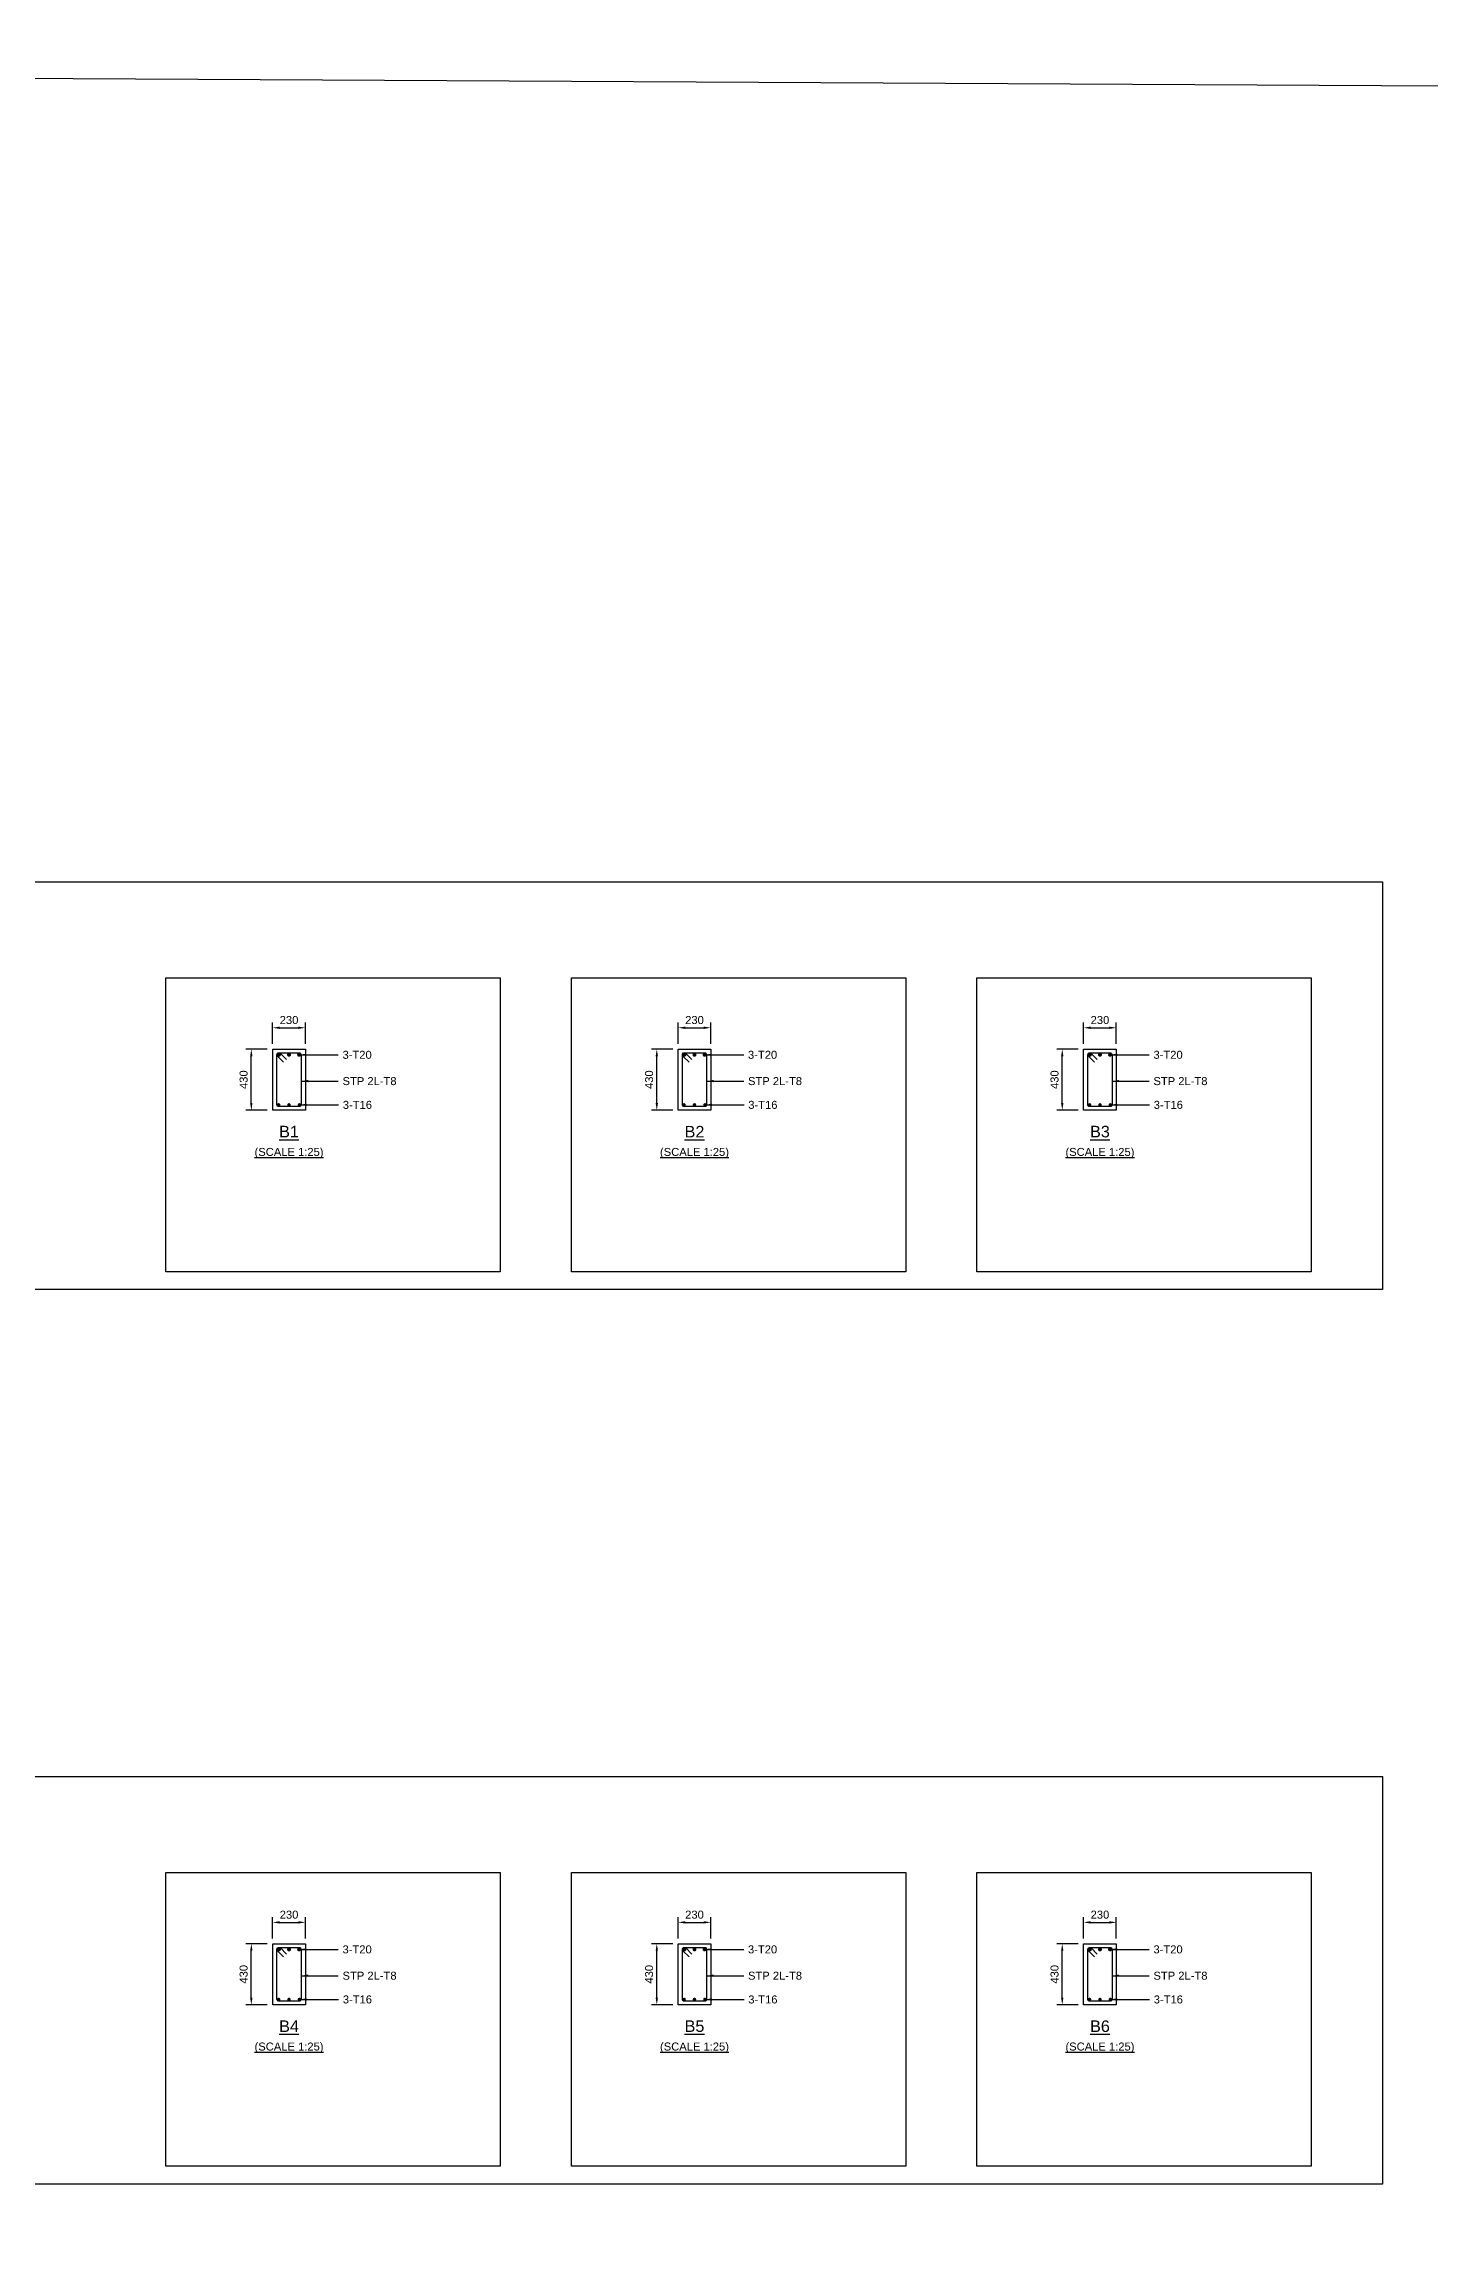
# Model space of a CAD drawing. Header units: inches. Extents: x -816171 to 9366335, y -450961 to 689132.
# Drawn here: x 3930494 to 3969452, y 331426 to 392839 of the extents above; entities that cross this region are included whole.
import ezdxf
from ezdxf.enums import TextEntityAlignment as Align

# ---------------------------------------------------------------- set-up
doc = ezdxf.new("R2010")
doc.units = ezdxf.units.IN
doc.header["$MEASUREMENT"] = 0
for name, color, linetype in [('Concrete Line', 2, 'Continuous'), ('Dimension', 31, 'Continuous'), ('Labels', 4, 'Continuous'), ('Link', 225, 'Continuous'), ('Reinforcement', 130, 'Continuous'), ('Schedule Border', 60, 'Continuous'), ('Text', 31, 'Continuous')]:
    doc.layers.add(name, color=color, linetype=linetype)
doc.styles.add('SC-SansSerif', font='SansSerif')
doc.dimstyles.new('SCBBSDimStyl', dxfattribs={"dimtxt": 225, "dimasz": 200, "dimexe": 150, "dimexo": 150, "dimgap": 100, "dimtad": 1, "dimtoh": 1, "dimdec": 0, "dimzin": 0, "dimdsep": 46, "dimtxsty": 'SC-SansSerif', "dimcen": 0.09, "dimclrd": 8, "dimclre": 8, "dimclrt": 31, "dimadec": 0, "dimazin": 0, "dimtfac": 1, "dimtdec": 0, "dimtix": 1, "dimtofl": 0, "dimtmove": 0, "dimatfit": 3, "dimfxl": 1, "dimtolj": 1, "dimtzin": 0, "dimarcsym": 0})

# ---------------------------------------------------------------- blocks, each defined once
blk = doc.blocks.new('*D1533')
at = {"layer": 'DEFPOINTS', "color": 0, "transparency": 16777216}
for p in [(3937852, 365162), (3936932, 364562), (3937852, 364562)]:
    blk.add_point(p, dxfattribs=at)
at = {"layer": 'Dimension', "color": 8, "lineweight": -2, "transparency": 16777216}
for p, q in [((3936932, 364712), (3936932, 365312)), ((3937132, 365162), (3937652, 365162)), ((3937852, 364712), (3937852, 365312))]:
    blk.add_line(p, q, dxfattribs=at)
at = {"layer": 'Dimension', "color": 8, "transparency": 16777216}
for points in [[(3937132, 365196), (3937132, 365129), (3936932, 365162)], [(3937652, 365196), (3937652, 365129), (3937852, 365162)]]:
    blk.add_solid(points, dxfattribs=at)
at = {"layer": 'Dimension', "color": 31, "transparency": 16777216, "insert": (3937392, 365378), "char_height": 225, "attachment_point": 5, "style": 'SC-SansSerif'}
blk.add_mtext('\\A1;230', dxfattribs=at)
blk = doc.blocks.new('*D1534')
at = {"layer": 'DEFPOINTS', "color": 0, "transparency": 16777216}
for p in [(3936332, 364562), (3936932, 364562), (3936932, 362842)]:
    blk.add_point(p, dxfattribs=at)
at = {"layer": 'Dimension', "color": 8, "lineweight": -2, "transparency": 16777216}
for p, q in [((3936782, 364562), (3936182, 364562)), ((3936332, 363042), (3936332, 364362)), ((3936782, 362842), (3936182, 362842))]:
    blk.add_line(p, q, dxfattribs=at)
at = {"layer": 'Dimension', "color": 8, "transparency": 16777216}
for points in [[(3936299, 364362), (3936365, 364362), (3936332, 364562)], [(3936299, 363042), (3936365, 363042), (3936332, 362842)]]:
    blk.add_solid(points, dxfattribs=at)
at = {"layer": 'Dimension', "color": 31, "transparency": 16777216, "insert": (3936116, 363702), "char_height": 225, "attachment_point": 5, "rotation": 90, "style": 'SC-SansSerif'}
blk.add_mtext('\\A1;430', dxfattribs=at)
blk = doc.blocks.new('*D1535')
at = {"layer": 'DEFPOINTS', "color": 0, "transparency": 16777216}
for p in [(3949252, 365162), (3948332, 364562), (3949252, 364562)]:
    blk.add_point(p, dxfattribs=at)
at = {"layer": 'Dimension', "color": 8, "lineweight": -2, "transparency": 16777216}
for p, q in [((3948332, 364712), (3948332, 365312)), ((3948532, 365162), (3949052, 365162)), ((3949252, 364712), (3949252, 365312))]:
    blk.add_line(p, q, dxfattribs=at)
at = {"layer": 'Dimension', "color": 8, "transparency": 16777216}
for points in [[(3948532, 365196), (3948532, 365129), (3948332, 365162)], [(3949052, 365196), (3949052, 365129), (3949252, 365162)]]:
    blk.add_solid(points, dxfattribs=at)
at = {"layer": 'Dimension', "color": 31, "transparency": 16777216, "insert": (3948792, 365378), "char_height": 225, "attachment_point": 5, "style": 'SC-SansSerif'}
blk.add_mtext('\\A1;230', dxfattribs=at)
blk = doc.blocks.new('*D1536')
at = {"layer": 'DEFPOINTS', "color": 0, "transparency": 16777216}
for p in [(3947732, 364562), (3948332, 364562), (3948332, 362842)]:
    blk.add_point(p, dxfattribs=at)
at = {"layer": 'Dimension', "color": 8, "lineweight": -2, "transparency": 16777216}
for p, q in [((3948182, 364562), (3947582, 364562)), ((3947732, 363042), (3947732, 364362)), ((3948182, 362842), (3947582, 362842))]:
    blk.add_line(p, q, dxfattribs=at)
at = {"layer": 'Dimension', "color": 8, "transparency": 16777216}
for points in [[(3947699, 364362), (3947765, 364362), (3947732, 364562)], [(3947699, 363042), (3947765, 363042), (3947732, 362842)]]:
    blk.add_solid(points, dxfattribs=at)
at = {"layer": 'Dimension', "color": 31, "transparency": 16777216, "insert": (3947516, 363702), "char_height": 225, "attachment_point": 5, "rotation": 90, "style": 'SC-SansSerif'}
blk.add_mtext('\\A1;430', dxfattribs=at)
blk = doc.blocks.new('*D1537')
at = {"layer": 'DEFPOINTS', "color": 0, "transparency": 16777216}
for p in [(3960652, 365162), (3959732, 364562), (3960652, 364562)]:
    blk.add_point(p, dxfattribs=at)
at = {"layer": 'Dimension', "color": 8, "lineweight": -2, "transparency": 16777216}
for p, q in [((3959732, 364712), (3959732, 365312)), ((3959932, 365162), (3960452, 365162)), ((3960652, 364712), (3960652, 365312))]:
    blk.add_line(p, q, dxfattribs=at)
at = {"layer": 'Dimension', "color": 8, "transparency": 16777216}
for points in [[(3959932, 365196), (3959932, 365129), (3959732, 365162)], [(3960452, 365196), (3960452, 365129), (3960652, 365162)]]:
    blk.add_solid(points, dxfattribs=at)
at = {"layer": 'Dimension', "color": 31, "transparency": 16777216, "insert": (3960192, 365378), "char_height": 225, "attachment_point": 5, "style": 'SC-SansSerif'}
blk.add_mtext('\\A1;230', dxfattribs=at)
blk = doc.blocks.new('*D1538')
at = {"layer": 'DEFPOINTS', "color": 0, "transparency": 16777216}
for p in [(3959132, 364562), (3959732, 364562), (3959732, 362842)]:
    blk.add_point(p, dxfattribs=at)
at = {"layer": 'Dimension', "color": 8, "lineweight": -2, "transparency": 16777216}
for p, q in [((3959582, 364562), (3958982, 364562)), ((3959132, 363042), (3959132, 364362)), ((3959582, 362842), (3958982, 362842))]:
    blk.add_line(p, q, dxfattribs=at)
at = {"layer": 'Dimension', "color": 8, "transparency": 16777216}
for points in [[(3959099, 364362), (3959165, 364362), (3959132, 364562)], [(3959099, 363042), (3959165, 363042), (3959132, 362842)]]:
    blk.add_solid(points, dxfattribs=at)
at = {"layer": 'Dimension', "color": 31, "transparency": 16777216, "insert": (3958916, 363702), "char_height": 225, "attachment_point": 5, "rotation": 90, "style": 'SC-SansSerif'}
blk.add_mtext('\\A1;430', dxfattribs=at)
blk = doc.blocks.new('*D1548')
at = {"layer": 'DEFPOINTS', "color": 0, "transparency": 16777216}
for p in [(3937852, 340002), (3936932, 339402), (3937852, 339402)]:
    blk.add_point(p, dxfattribs=at)
at = {"layer": 'Dimension', "color": 8, "lineweight": -2, "transparency": 16777216}
for p, q in [((3936932, 339552), (3936932, 340152)), ((3937132, 340002), (3937652, 340002)), ((3937852, 339552), (3937852, 340152))]:
    blk.add_line(p, q, dxfattribs=at)
at = {"layer": 'Dimension', "color": 8, "transparency": 16777216}
for points in [[(3937132, 340036), (3937132, 339969), (3936932, 340002)], [(3937652, 340036), (3937652, 339969), (3937852, 340002)]]:
    blk.add_solid(points, dxfattribs=at)
at = {"layer": 'Dimension', "color": 31, "transparency": 16777216, "insert": (3937392, 340218), "char_height": 225, "attachment_point": 5, "style": 'SC-SansSerif'}
blk.add_mtext('\\A1;230', dxfattribs=at)
blk = doc.blocks.new('*D1549')
at = {"layer": 'DEFPOINTS', "color": 0, "transparency": 16777216}
for p in [(3936332, 339402), (3936932, 339402), (3936932, 337682)]:
    blk.add_point(p, dxfattribs=at)
at = {"layer": 'Dimension', "color": 8, "lineweight": -2, "transparency": 16777216}
for p, q in [((3936782, 339402), (3936182, 339402)), ((3936332, 337882), (3936332, 339202)), ((3936782, 337682), (3936182, 337682))]:
    blk.add_line(p, q, dxfattribs=at)
at = {"layer": 'Dimension', "color": 8, "transparency": 16777216}
for points in [[(3936299, 339202), (3936365, 339202), (3936332, 339402)], [(3936299, 337882), (3936365, 337882), (3936332, 337682)]]:
    blk.add_solid(points, dxfattribs=at)
at = {"layer": 'Dimension', "color": 31, "transparency": 16777216, "insert": (3936116, 338542), "char_height": 225, "attachment_point": 5, "rotation": 90, "style": 'SC-SansSerif'}
blk.add_mtext('\\A1;430', dxfattribs=at)
blk = doc.blocks.new('*D1550')
at = {"layer": 'DEFPOINTS', "color": 0, "transparency": 16777216}
for p in [(3949252, 340002), (3948332, 339402), (3949252, 339402)]:
    blk.add_point(p, dxfattribs=at)
at = {"layer": 'Dimension', "color": 8, "lineweight": -2, "transparency": 16777216}
for p, q in [((3948332, 339552), (3948332, 340152)), ((3948532, 340002), (3949052, 340002)), ((3949252, 339552), (3949252, 340152))]:
    blk.add_line(p, q, dxfattribs=at)
at = {"layer": 'Dimension', "color": 8, "transparency": 16777216}
for points in [[(3948532, 340036), (3948532, 339969), (3948332, 340002)], [(3949052, 340036), (3949052, 339969), (3949252, 340002)]]:
    blk.add_solid(points, dxfattribs=at)
at = {"layer": 'Dimension', "color": 31, "transparency": 16777216, "insert": (3948792, 340218), "char_height": 225, "attachment_point": 5, "style": 'SC-SansSerif'}
blk.add_mtext('\\A1;230', dxfattribs=at)
blk = doc.blocks.new('*D1551')
at = {"layer": 'DEFPOINTS', "color": 0, "transparency": 16777216}
for p in [(3947732, 339402), (3948332, 339402), (3948332, 337682)]:
    blk.add_point(p, dxfattribs=at)
at = {"layer": 'Dimension', "color": 8, "lineweight": -2, "transparency": 16777216}
for p, q in [((3948182, 339402), (3947582, 339402)), ((3947732, 337882), (3947732, 339202)), ((3948182, 337682), (3947582, 337682))]:
    blk.add_line(p, q, dxfattribs=at)
at = {"layer": 'Dimension', "color": 8, "transparency": 16777216}
for points in [[(3947699, 339202), (3947765, 339202), (3947732, 339402)], [(3947699, 337882), (3947765, 337882), (3947732, 337682)]]:
    blk.add_solid(points, dxfattribs=at)
at = {"layer": 'Dimension', "color": 31, "transparency": 16777216, "insert": (3947516, 338542), "char_height": 225, "attachment_point": 5, "rotation": 90, "style": 'SC-SansSerif'}
blk.add_mtext('\\A1;430', dxfattribs=at)
blk = doc.blocks.new('*D1552')
at = {"layer": 'DEFPOINTS', "color": 0, "transparency": 16777216}
for p in [(3960652, 340002), (3959732, 339402), (3960652, 339402)]:
    blk.add_point(p, dxfattribs=at)
at = {"layer": 'Dimension', "color": 8, "lineweight": -2, "transparency": 16777216}
for p, q in [((3959732, 339552), (3959732, 340152)), ((3959932, 340002), (3960452, 340002)), ((3960652, 339552), (3960652, 340152))]:
    blk.add_line(p, q, dxfattribs=at)
at = {"layer": 'Dimension', "color": 8, "transparency": 16777216}
for points in [[(3959932, 340036), (3959932, 339969), (3959732, 340002)], [(3960452, 340036), (3960452, 339969), (3960652, 340002)]]:
    blk.add_solid(points, dxfattribs=at)
at = {"layer": 'Dimension', "color": 31, "transparency": 16777216, "insert": (3960192, 340218), "char_height": 225, "attachment_point": 5, "style": 'SC-SansSerif'}
blk.add_mtext('\\A1;230', dxfattribs=at)
blk = doc.blocks.new('*D1553')
at = {"layer": 'DEFPOINTS', "color": 0, "transparency": 16777216}
for p in [(3959132, 339402), (3959732, 339402), (3959732, 337682)]:
    blk.add_point(p, dxfattribs=at)
at = {"layer": 'Dimension', "color": 8, "lineweight": -2, "transparency": 16777216}
for p, q in [((3959582, 339402), (3958982, 339402)), ((3959132, 337882), (3959132, 339202)), ((3959582, 337682), (3958982, 337682))]:
    blk.add_line(p, q, dxfattribs=at)
at = {"layer": 'Dimension', "color": 8, "transparency": 16777216}
for points in [[(3959099, 339202), (3959165, 339202), (3959132, 339402)], [(3959099, 337882), (3959165, 337882), (3959132, 337682)]]:
    blk.add_solid(points, dxfattribs=at)
at = {"layer": 'Dimension', "color": 31, "transparency": 16777216, "insert": (3958916, 338542), "char_height": 225, "attachment_point": 5, "rotation": 90, "style": 'SC-SansSerif'}
blk.add_mtext('\\A1;430', dxfattribs=at)

msp = doc.modelspace()

# ---------------------------------------------------------------- linework, layer by layer
msp.add_lwpolyline([(3749115.89681, 392838.94799), (4155567.65462, 390657.34345), (4155567.65462, 139178.61934), (3749115.89681, 141360.22388)], close=True)
at = {"layer": 'Concrete Line'}
for points in [[(3936932.15475, 364562.37641), (3937852.15475, 364562.37641), (3937852.15475, 362842.37641), (3936932.15475, 362842.37641)], [(3948332.15475, 364562.37641), (3949252.15475, 364562.37641), (3949252.15475, 362842.37641), (3948332.15475, 362842.37641)], [(3959732.15475, 364562.37641), (3960652.15475, 364562.37641), (3960652.15475, 362842.37641), (3959732.15475, 362842.37641)], [(3936932.15475, 339402.37641), (3937852.15475, 339402.37641), (3937852.15475, 337682.37641), (3936932.15475, 337682.37641)], [(3948332.15475, 339402.37641), (3949252.15475, 339402.37641), (3949252.15475, 337682.37641), (3948332.15475, 337682.37641)], [(3959732.15475, 339402.37641), (3960652.15475, 339402.37641), (3960652.15475, 337682.37641), (3959732.15475, 337682.37641)]]:
    msp.add_lwpolyline(points, close=True, dxfattribs=at)
at = {"layer": 'Link'}
for points in [[(3937237.66727, 364192.70403), (3937068.44444, 364362.89108, -0.6671518188), (3937108.15475, 364458.37641), (3937676.15475, 364458.37641, -0.4142135624), (3937732.15475, 364402.37641), (3937732.15475, 362994.37641, -0.4142135624), (3937684.15475, 362946.37641), (3937100.15475, 362946.37641, -0.4142135624), (3937052.15475, 362994.37641), (3937052.15475, 364402.37641, -0.669206432), (3937147.86506, 364441.86174), (3937317.08789, 364271.67468)], [(3948637.66727, 364192.70403), (3948468.44444, 364362.89108, -0.6671518188), (3948508.15475, 364458.37641), (3949076.15475, 364458.37641, -0.4142135624), (3949132.15475, 364402.37641), (3949132.15475, 362994.37641, -0.4142135624), (3949084.15475, 362946.37641), (3948500.15475, 362946.37641, -0.4142135624), (3948452.15475, 362994.37641), (3948452.15475, 364402.37641, -0.669206432), (3948547.86506, 364441.86174), (3948717.08789, 364271.67468)], [(3960037.66727, 364192.70403), (3959868.44444, 364362.89108, -0.6671518188), (3959908.15475, 364458.37641), (3960476.15475, 364458.37641, -0.4142135624), (3960532.15475, 364402.37641), (3960532.15475, 362994.37641, -0.4142135624), (3960484.15475, 362946.37641), (3959900.15475, 362946.37641, -0.4142135624), (3959852.15475, 362994.37641), (3959852.15475, 364402.37641, -0.669206432), (3959947.86506, 364441.86174), (3960117.08789, 364271.67468)], [(3937237.66727, 339032.70403), (3937068.44444, 339202.89108, -0.6671518188), (3937108.15475, 339298.37641), (3937676.15475, 339298.37641, -0.4142135624), (3937732.15475, 339242.37641), (3937732.15475, 337834.37641, -0.4142135624), (3937684.15475, 337786.37641), (3937100.15475, 337786.37641, -0.4142135624), (3937052.15475, 337834.37641), (3937052.15475, 339242.37641, -0.669206432), (3937147.86506, 339281.86174), (3937317.08789, 339111.67468)], [(3948637.66727, 339032.70403), (3948468.44444, 339202.89108, -0.6671518188), (3948508.15475, 339298.37641), (3949076.15475, 339298.37641, -0.4142135624), (3949132.15475, 339242.37641), (3949132.15475, 337834.37641, -0.4142135624), (3949084.15475, 337786.37641), (3948500.15475, 337786.37641, -0.4142135624), (3948452.15475, 337834.37641), (3948452.15475, 339242.37641, -0.669206432), (3948547.86506, 339281.86174), (3948717.08789, 339111.67468)], [(3960037.66727, 339032.70403), (3959868.44444, 339202.89108, -0.6671518188), (3959908.15475, 339298.37641), (3960476.15475, 339298.37641, -0.4142135624), (3960532.15475, 339242.37641), (3960532.15475, 337834.37641, -0.4142135624), (3960484.15475, 337786.37641), (3959900.15475, 337786.37641, -0.4142135624), (3959852.15475, 337834.37641), (3959852.15475, 339242.37641, -0.669206432), (3959947.86506, 339281.86174), (3960117.08789, 339111.67468)]]:
    msp.add_lwpolyline(points, format="xyb", dxfattribs=at)
at = {"layer": 'Reinforcement'}
for points, const_width in [([(3937080.15475, 364402.37641, 1), (3937136.15475, 364402.37641, 1)], 56), ([(3937364.15475, 364402.37641, 1), (3937420.15475, 364402.37641, 1)], 56), ([(3937648.15475, 364402.37641, 1), (3937704.15475, 364402.37641, 1)], 56), ([(3948480.15475, 364402.37641, 1), (3948536.15475, 364402.37641, 1)], 56), ([(3948764.15475, 364402.37641, 1), (3948820.15475, 364402.37641, 1)], 56), ([(3949048.15475, 364402.37641, 1), (3949104.15475, 364402.37641, 1)], 56), ([(3959880.15475, 364402.37641, 1), (3959936.15475, 364402.37641, 1)], 56), ([(3960164.15475, 364402.37641, 1), (3960220.15475, 364402.37641, 1)], 56), ([(3960448.15475, 364402.37641, 1), (3960504.15475, 364402.37641, 1)], 56), ([(3937076.15475, 362994.37641, 1), (3937124.15475, 362994.37641, 1)], 48), ([(3937368.15475, 362994.37641, 1), (3937416.15475, 362994.37641, 1)], 48), ([(3937660.15475, 362994.37641, 1), (3937708.15475, 362994.37641, 1)], 48), ([(3948476.15475, 362994.37641, 1), (3948524.15475, 362994.37641, 1)], 48), ([(3948768.15475, 362994.37641, 1), (3948816.15475, 362994.37641, 1)], 48), ([(3949060.15475, 362994.37641, 1), (3949108.15475, 362994.37641, 1)], 48), ([(3959876.15475, 362994.37641, 1), (3959924.15475, 362994.37641, 1)], 48), ([(3960168.15475, 362994.37641, 1), (3960216.15475, 362994.37641, 1)], 48), ([(3960460.15475, 362994.37641, 1), (3960508.15475, 362994.37641, 1)], 48), ([(3937080.15475, 339242.37641, 1), (3937136.15475, 339242.37641, 1)], 56), ([(3937364.15475, 339242.37641, 1), (3937420.15475, 339242.37641, 1)], 56), ([(3937648.15475, 339242.37641, 1), (3937704.15475, 339242.37641, 1)], 56), ([(3948480.15475, 339242.37641, 1), (3948536.15475, 339242.37641, 1)], 56), ([(3948764.15475, 339242.37641, 1), (3948820.15475, 339242.37641, 1)], 56), ([(3949048.15475, 339242.37641, 1), (3949104.15475, 339242.37641, 1)], 56), ([(3959880.15475, 339242.37641, 1), (3959936.15475, 339242.37641, 1)], 56), ([(3960164.15475, 339242.37641, 1), (3960220.15475, 339242.37641, 1)], 56), ([(3960448.15475, 339242.37641, 1), (3960504.15475, 339242.37641, 1)], 56), ([(3937076.15475, 337834.37641, 1), (3937124.15475, 337834.37641, 1)], 48), ([(3937368.15475, 337834.37641, 1), (3937416.15475, 337834.37641, 1)], 48), ([(3937660.15475, 337834.37641, 1), (3937708.15475, 337834.37641, 1)], 48), ([(3948476.15475, 337834.37641, 1), (3948524.15475, 337834.37641, 1)], 48), ([(3948768.15475, 337834.37641, 1), (3948816.15475, 337834.37641, 1)], 48), ([(3949060.15475, 337834.37641, 1), (3949108.15475, 337834.37641, 1)], 48), ([(3959876.15475, 337834.37641, 1), (3959924.15475, 337834.37641, 1)], 48), ([(3960168.15475, 337834.37641, 1), (3960216.15475, 337834.37641, 1)], 48), ([(3960460.15475, 337834.37641, 1), (3960508.15475, 337834.37641, 1)], 48)]:
    msp.add_lwpolyline(points, format="xyb", close=True, dxfattribs=dict(at, const_width=const_width))
at = {"layer": 'Schedule Border'}
for points in [[(3898260.15475, 369262.37641), (3968132.15475, 369262.37641), (3968132.15475, 357802.37641), (3898260.15475, 357802.37641)], [(3933932.15475, 366562.37641), (3943332.15475, 366562.37641), (3943332.15475, 358302.37641), (3933932.15475, 358302.37641)], [(3945332.15475, 366562.37641), (3954732.15475, 366562.37641), (3954732.15475, 358302.37641), (3945332.15475, 358302.37641)], [(3956732.15475, 366562.37641), (3966132.15475, 366562.37641), (3966132.15475, 358302.37641), (3956732.15475, 358302.37641)], [(3898260.15475, 344102.37641), (3968132.15475, 344102.37641), (3968132.15475, 332642.37641), (3898260.15475, 332642.37641)], [(3933932.15475, 341402.37641), (3943332.15475, 341402.37641), (3943332.15475, 333142.37641), (3933932.15475, 333142.37641)], [(3945332.15475, 341402.37641), (3954732.15475, 341402.37641), (3954732.15475, 333142.37641), (3945332.15475, 333142.37641)], [(3956732.15475, 341402.37641), (3966132.15475, 341402.37641), (3966132.15475, 333142.37641), (3956732.15475, 333142.37641)]]:
    msp.add_lwpolyline(points, close=True, dxfattribs=at)

# ---------------------------------------------------------------- texts
at = {"layer": 'Labels', "style": 'SC-SansSerif'}
for s, p in [('%%uB1', (3937392.15475, 362242.37641)), ('%%uB2', (3948792.15475, 362242.37641)), ('%%uB3', (3960192.15475, 362242.37641)), ('%%uB4', (3937392.15475, 337082.37641)), ('%%uB5', (3948792.15475, 337082.37641)), ('%%uB6', (3960192.15475, 337082.37641))]:
    msp.add_text(s, height=325, dxfattribs=at).set_placement(p, align=Align.MIDDLE)
at = {"layer": 'Text', "style": 'SC-SansSerif'}
for s, p in [('3-T20', (3938896.15475, 364402.37641)), ('3-T20', (3950296.15475, 364402.37641)), ('3-T20', (3961696.15475, 364402.37641)), ('STP 2L-T8', (3938896.15475, 363662.37641)), ('STP 2L-T8', (3950296.15475, 363662.37641)), ('STP 2L-T8', (3961696.15475, 363662.37641)), ('3-T16', (3938904.15475, 362994.37641)), ('3-T16', (3950304.15475, 362994.37641)), ('3-T16', (3961704.15475, 362994.37641)), ('3-T20', (3938896.15475, 339242.37641)), ('3-T20', (3950296.15475, 339242.37641)), ('3-T20', (3961696.15475, 339242.37641)), ('STP 2L-T8', (3938896.15475, 338502.37641)), ('STP 2L-T8', (3950296.15475, 338502.37641)), ('STP 2L-T8', (3961696.15475, 338502.37641)), ('3-T16', (3938904.15475, 337834.37641)), ('3-T16', (3950304.15475, 337834.37641)), ('3-T16', (3961704.15475, 337834.37641))]:
    msp.add_text(s, height=225, dxfattribs=at).set_placement(p, align=Align.MIDDLE_LEFT)
for p in [(3937392.15475, 361642.37641), (3948792.15475, 361642.37641), (3960192.15475, 361642.37641), (3937392.15475, 336482.37641), (3948792.15475, 336482.37641), (3960192.15475, 336482.37641)]:
    msp.add_text('%%u(SCALE 1:25)', height=225, dxfattribs=at).set_placement(p, align=Align.MIDDLE)

# ---------------------------------------------------------------- dimensions: what is measured, and where the dimension line sits
at = {"layer": 'Dimension'}
for base, p1, p2, angle, text, picture, middle in [((3937852.15475, 365162.37641), (3936932.15475, 364562.37641), (3937852.15475, 364562.37641), 0, '230', '*D1533', (3937392.15475, 365162.37641)), ((3949252.15475, 365162.37641), (3948332.15475, 364562.37641), (3949252.15475, 364562.37641), 0, '230', '*D1535', (3948792.15475, 365162.37641)), ((3960652.15475, 365162.37641), (3959732.15475, 364562.37641), (3960652.15475, 364562.37641), 0, '230', '*D1537', (3960192.15475, 365162.37641)), ((3936332.15475, 364562.37641), (3936932.15475, 362842.37641), (3936932.15475, 364562.37641), 90, '430', '*D1534', (3936332.15475, 363702.37641)), ((3947732.15475, 364562.37641), (3948332.15475, 362842.37641), (3948332.15475, 364562.37641), 90, '430', '*D1536', (3947732.15475, 363702.37641)), ((3959132.15475, 364562.37641), (3959732.15475, 362842.37641), (3959732.15475, 364562.37641), 90, '430', '*D1538', (3959132.15475, 363702.37641)), ((3937852.15475, 340002.37641), (3936932.15475, 339402.37641), (3937852.15475, 339402.37641), 0, '230', '*D1548', (3937392.15475, 340002.37641)), ((3949252.15475, 340002.37641), (3948332.15475, 339402.37641), (3949252.15475, 339402.37641), 0, '230', '*D1550', (3948792.15475, 340002.37641)), ((3960652.15475, 340002.37641), (3959732.15475, 339402.37641), (3960652.15475, 339402.37641), 0, '230', '*D1552', (3960192.15475, 340002.37641)), ((3936332.15475, 339402.37641), (3936932.15475, 337682.37641), (3936932.15475, 339402.37641), 90, '430', '*D1549', (3936332.15475, 338542.37641)), ((3947732.15475, 339402.37641), (3948332.15475, 337682.37641), (3948332.15475, 339402.37641), 90, '430', '*D1551', (3947732.15475, 338542.37641)), ((3959132.15475, 339402.37641), (3959732.15475, 337682.37641), (3959732.15475, 339402.37641), 90, '430', '*D1553', (3959132.15475, 338542.37641))]:
    dim = msp.add_linear_dim(base=base, p1=p1, p2=p2, angle=angle, text=text, dimstyle='SCBBSDimStyl', override={"dimjust": 0}, dxfattribs=at)
    dim.commit()
    dim.dimension.update_dxf_attribs({"geometry": picture, "text_midpoint": middle, "dimtype": 161})

# ---------------------------------------------------------------- leaders
at = {"layer": 'Dimension', "color": 8}
for points in [[(3937676.15475, 364402.37641), (3938176.15475, 364402.37641), (3938776.15475, 364402.37641)], [(3949076.15475, 364402.37641), (3949576.15475, 364402.37641), (3950176.15475, 364402.37641)], [(3960476.15475, 364402.37641), (3960976.15475, 364402.37641), (3961576.15475, 364402.37641)], [(3937732.15475, 363662.37641), (3938776.15475, 363662.37641)], [(3949132.15475, 363662.37641), (3950176.15475, 363662.37641)], [(3960532.15475, 363662.37641), (3961576.15475, 363662.37641)], [(3937684.15475, 362994.37641), (3938184.15475, 362994.37641), (3938784.15475, 362994.37641)], [(3949084.15475, 362994.37641), (3949584.15475, 362994.37641), (3950184.15475, 362994.37641)], [(3960484.15475, 362994.37641), (3960984.15475, 362994.37641), (3961584.15475, 362994.37641)], [(3937676.15475, 339242.37641), (3938176.15475, 339242.37641), (3938776.15475, 339242.37641)], [(3949076.15475, 339242.37641), (3949576.15475, 339242.37641), (3950176.15475, 339242.37641)], [(3960476.15475, 339242.37641), (3960976.15475, 339242.37641), (3961576.15475, 339242.37641)], [(3937732.15475, 338502.37641), (3938776.15475, 338502.37641)], [(3949132.15475, 338502.37641), (3950176.15475, 338502.37641)], [(3960532.15475, 338502.37641), (3961576.15475, 338502.37641)], [(3937684.15475, 337834.37641), (3938184.15475, 337834.37641), (3938784.15475, 337834.37641)], [(3949084.15475, 337834.37641), (3949584.15475, 337834.37641), (3950184.15475, 337834.37641)], [(3960484.15475, 337834.37641), (3960984.15475, 337834.37641), (3961584.15475, 337834.37641)]]:
    msp.add_leader(points, dimstyle='SCBBSDimStyl', dxfattribs=at)

doc.saveas('drawing.dxf')
